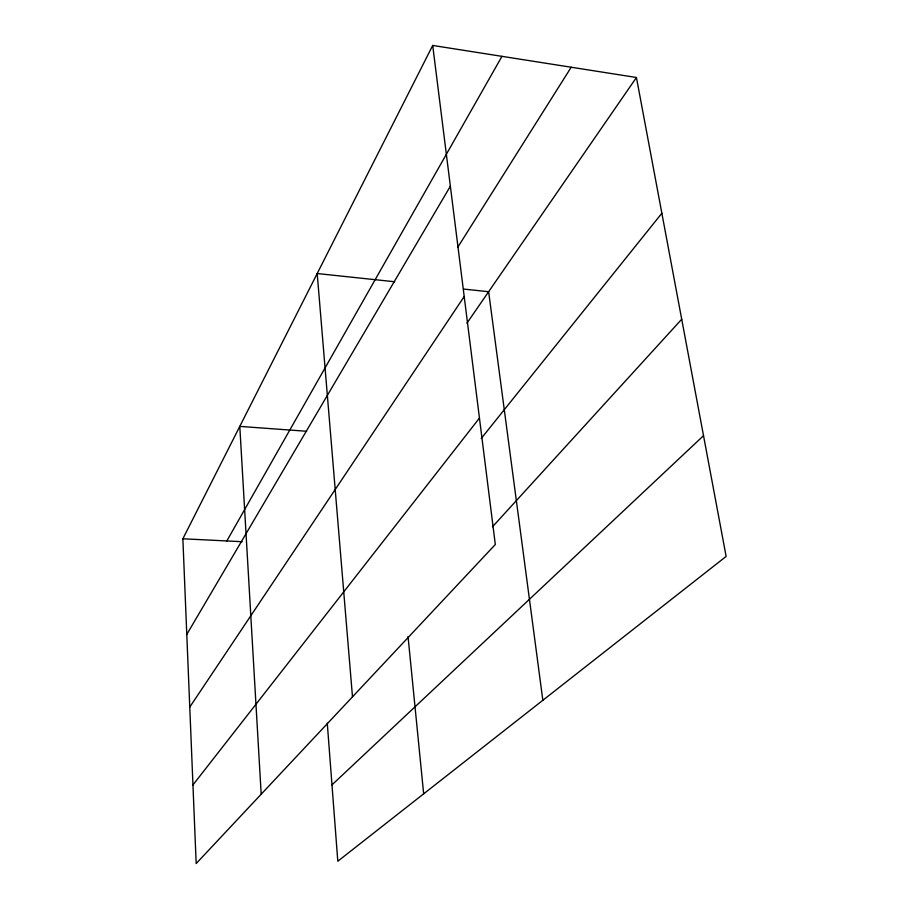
<?xml version="1.0" encoding="UTF-8"?>
<svg xmlns="http://www.w3.org/2000/svg" width="909" height="909" viewBox="0 0 909 909"><rect width="100%" height="100%" fill="white"/><g stroke="black" fill="none" stroke-linecap="round" stroke-linejoin="round"><path stroke-width="1.36" d="M432.707 45.45L495.314 544.525L196.174 863.55L182.868 538.776L432.707 45.45L636.436 77.492L726.132 556.422L337.807 861.232L327.274 723.212M226.818 540.957L501.961 56.347M186.788 634.425L450.364 186.22M457.647 247.43L571.193 67.232M189.765 707.088L464.204 296.527M466.942 323.149L636.436 77.492M192.958 784.933L479.452 418.072M481.191 438.502L661.866 213.24M492.473 526.822L681.716 319.241M331.978 784.876L703.521 435.684M182.868 538.776L242.112 541.707M306.617 431.264L239.794 426.389L261.19 794.216M394.574 281.745L317.196 273.541L352.487 696.851M463.783 289.085L488.633 291.721L542.843 700.294M408.039 636.573L423.662 793.841"/></g></svg>
